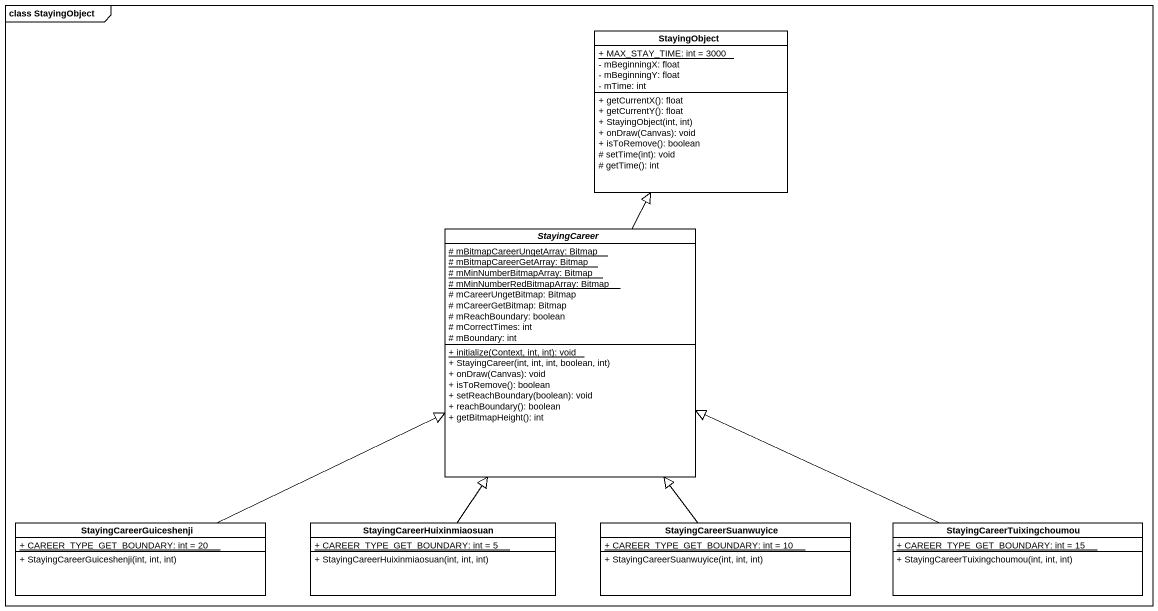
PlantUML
@startuml
mainframe class StayingObject
hide circle
hide empty members
skinparam classAttributeIconSize 0
class StayingObject {
  {static} + MAX_STAY_TIME: int = 3000
  - mBeginningX: float
  - mBeginningY: float
  - mTime: int
  + getCurrentX(): float
  + getCurrentY(): float
  + StayingObject(int, int)
  + onDraw(Canvas): void
  + isToRemove(): boolean
  # setTime(int): void
  # getTime(): int
}
abstract class StayingCareer {
  {static} # mBitmapCareerUngetArray: Bitmap
  {static} # mBitmapCareerGetArray: Bitmap
  {static} # mMinNumberBitmapArray: Bitmap
  {static} # mMinNumberRedBitmapArray: Bitmap
  # mCareerUngetBitmap: Bitmap
  # mCareerGetBitmap: Bitmap
  # mReachBoundary: boolean
  # mCorrectTimes: int
  # mBoundary: int
  {static} + initialize(Context, int, int): void
  + StayingCareer(int, int, int, boolean, int)
  + onDraw(Canvas): void
  + isToRemove(): boolean
  + setReachBoundary(boolean): void
  + reachBoundary(): boolean
  + getBitmapHeight(): int
}
class StayingCareerGuiceshenji {
  {static} + CAREER_TYPE_GET_BOUNDARY: int = 20
  + StayingCareerGuiceshenji(int, int, int)
}
class StayingCareerHuixinmiaosuan {
  {static} + CAREER_TYPE_GET_BOUNDARY: int = 5
  + StayingCareerHuixinmiaosuan(int, int, int)
}
class StayingCareerSuanwuyice {
  {static} + CAREER_TYPE_GET_BOUNDARY: int = 10
  + StayingCareerSuanwuyice(int, int, int)
}
class StayingCareerTuixingchoumou {
  {static} + CAREER_TYPE_GET_BOUNDARY: int = 15
  + StayingCareerTuixingchoumou(int, int, int)
}
StayingCareer -up-|> StayingObject
StayingCareerGuiceshenji -right-|> StayingCareer
StayingCareerHuixinmiaosuan -up-|> StayingCareer
StayingCareerSuanwuyice -up-|> StayingCareer
StayingCareerTuixingchoumou -left-|> StayingCareer
@enduml
